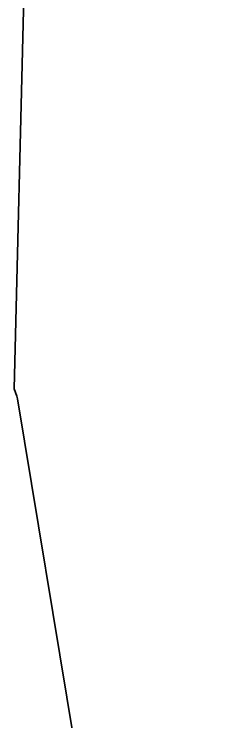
# Model space of a CAD drawing. Header units: millimetres. Extents: x -861324 to 439029, y -308065 to 694685.
# Drawn here: x -91356 to -88887, y 86362 to 94330 of the extents above; entities that cross this region are included whole.
import ezdxf

# ---------------------------------------------------------------- set-up
doc = ezdxf.new("R2010")
doc.units = ezdxf.units.MM
doc.layers.add('C-TOPO-MAJR', color=7, linetype='Continuous', lineweight=35)

msp = doc.modelspace()

# ---------------------------------------------------------------- linework, layer by layer
at = {"layer": 'C-TOPO-MAJR'}
for p, q in [((-91093.7, 100693.8), (-91356.3, 90109.8)), ((-91356.3, 90109.8), (-91341, 90069.3)), ((-91341, 90069.3), (-91324.6, 90028.1)), ((-91324.6, 90028.1), (-91319.4, 89999.9)), ((-91319.4, 89999.9), (-88886.5, 75306.2))]:
    msp.add_line(p, q, dxfattribs=at)

doc.saveas('drawing.dxf')
